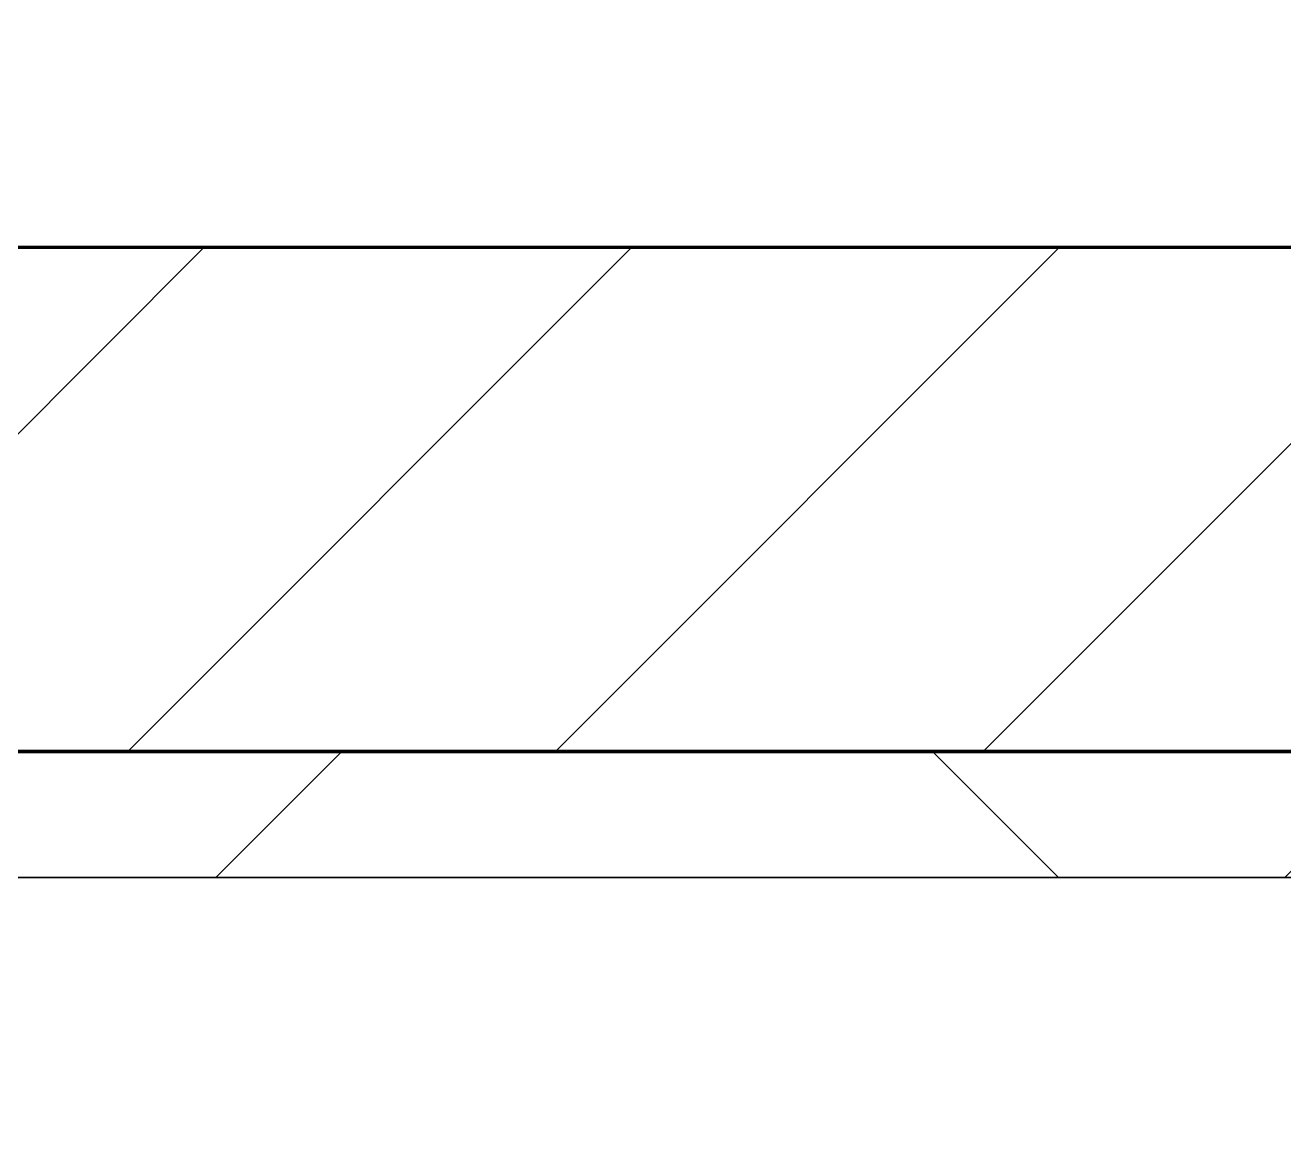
# Model space of a CAD drawing. Header units: millimetres. Extents: x -853228 to -744682, y -17776 to 32484.
# Drawn here: x -791919.4 to -791419.9, y 7790.3 to 8232.2 of the extents above; entities that cross this region are included whole.
import ezdxf
from ezdxf.xclip import XClip

# ---------------------------------------------------------------- set-up
doc = ezdxf.new("R2010")
doc.units = ezdxf.units.MM
doc.header["$XCLIPFRAME"] = 0
for name, color, linetype, lineweight in [('A-GLAZ-CURT', 2, 'Continuous', 9), ('A-WALL', 5, 'Continuous', 35), ('A-WALL-FNSH', 2, 'Continuous', 35), ('A-WALL-PATT', 1, 'Continuous', 9)]:
    doc.layers.add(name, color=color, linetype=linetype, lineweight=lineweight)

# ---------------------------------------------------------------- blocks, each defined once
blk = doc.blocks.new('PPLS-PP19_Custom Tile Pattern - Custom Tile Pattern-V75-4281-01 ENLARGED LOWER PLATFORM LEVEL - REFLECTED CEILING PLAN - SHEET 2')
at = {"layer": 'A-GLAZ-CURT'}
for p, q in [((-300, 0), (300, 0)), ((300, 0), (-300, 0)), ((195.99, 0), (213.31, 0)), ((213.31, 0), (195.99, 0)), ((230.06, 0), (300, 0)), ((-300, -50), (300, -50)), ((300, -50), (-300, -50))]:
    blk.add_line(p, q, dxfattribs=at)
for points, knots in [([(9.32, 0), (9.08, 0), (7.65, 0), (2.57, 0), (-12.23, 0), (-25.64, 0), (-40, 0), (-56.24, 0), (-75.59, 0), (-94, 0), (-112.01, 0), (-114.94, 0), (-115.63, 0)], [-2922.926651, -2922.926651, -2922.926651, -2922.926651, -2882.788014, -2720.818881, -2518.50168, -2125.455881, -1792.521578, -1466.981642, -1208.454564, -789.402658, -501.969187, -243.577221, -243.577221, -243.577221, -243.577221]), ([(-36.62, 0), (-36.62, 0), (-40.35, 0), (-44.32, 0), (-58.97, 0), (-78.16, 0), (-88.48, 0), (-90.82, 0)], [-4069.478503, -4069.478503, -4069.478503, -4069.478503, -3858.647035, -3538.256648, -2842.901703, -2193.204658, -1998.605251, -1998.605251, -1998.605251, -1998.605251]), ([(-90.8, 0), (-89.93, 0), (-79.49, 0), (-63.44, 0), (-54.4, 0), (-48.53, 0), (-33.79, 0), (-26.43, 0), (-21.87, 0)], [-4590.824947, -4590.824947, -4590.824947, -4590.824947, -4542.524482, -4008.285538, -3689.699207, -3546.54457, -3315.260113, -3003.860395, -3003.860395, -3003.860395, -3003.860395]), ([(-26.75, 0), (-27.82, 0), (-36.18, 0), (-53.55, 0), (-73.06, 0), (-87.27, 0), (-90.8, 0)], [-8718.362214, -8718.362214, -8718.362214, -8718.362214, -8532.293389, -8073.216054, -7508.296369, -7323.59491, -7323.59491, -7323.59491, -7323.59491]), ([(-36.33, 0), (-36.43, 0), (-37.27, 0), (-45.02, 0), (-46.13, 0), (-60.59, 0), (-76.24, 0), (-86.48, 0), (-90.79, 0)], [-1855.773136, -1855.773136, -1855.773136, -1855.773136, -1810.870157, -1672.078046, -1405.135169, -1060.00838, -740.068933, -513.761081, -513.761081, -513.761081, -513.761081]), ([(-90.51, 0), (-84.55, 0), (-73.54, 0), (-62.74, 0), (-60.36, 0), (-59.97, 0)], [-6184.855039, -6184.855039, -6184.855039, -6184.855039, -5713.340575, -5140.470607, -5006.787413, -5006.787413, -5006.787413, -5006.787413]), ([(-90.05, 0), (-86.58, 0), (-69.24, 0), (-42.53, 0), (-12.78, 0), (4.23, 0), (9.64, 0), (10.14, 0), (10.18, 0)], [-4993.333029, -4993.333029, -4993.333029, -4993.333029, -4799.173296, -4065.652676, -3589.737505, -3285.047089, -3066.359526, -3044.715262, -3044.715262, -3044.715262, -3044.715262]), ([(-29.03, 0), (-33.97, 0), (-43.74, 0), (-56.37, 0), (-71.66, 0), (-77.83, 0), (-82.66, 0), (-83.28, 0), (-83.28, 0)], [-2680.714891, -2680.714891, -2680.714891, -2680.714891, -2413.671296, -2161.752162, -2006.592567, -1646.621388, -1424.436217, -1393.971743, -1393.971743, -1393.971743, -1393.971743]), ([(-83.28, 0), (-83.28, 0), (-82.91, 0), (-76.14, 0), (-62.97, 0), (-48.14, 0), (-36.49, 0), (-33.57, 0), (-29.94, 0), (-28.57, 0)], [-1393.4169, -1393.4169, -1393.4169, -1393.4169, -1353.722004, -1274.333717, -1073.56893, -651.549973, -296.515819, -83.513472, 0, 0, 0, 0]), ([(-66.39, 0), (-66.39, 0), (-63.63, 0), (-53.63, 0), (-34.42, 0), (-29.82, 0), (-29.19, 0)], [-2493.31794, -2493.31794, -2493.31794, -2493.31794, -2315.303971, -1809.437387, -963.711516, -666.19313, -666.19313, -666.19313, -666.19313]), ([(31.18, 0), (25.97, 0), (11.99, 0), (-16.92, 0), (-47.42, 0), (-65.77, 0), (-66.37, 0), (-66.38, 0)], [-4496.803627, -4496.803627, -4496.803627, -4496.803627, -4222.080604, -3745.412743, -2981.410125, -2542.574734, -2498.224237, -2498.224237, -2498.224237, -2498.224237]), ([(-63.63, 0), (-61.49, 0), (-57.39, 0), (-54.49, 0), (-45.2, 0), (-40.79, 0), (-40.46, 0), (-40.44, 0)], [-2969.237017, -2969.237017, -2969.237017, -2969.237017, -2851.217951, -2734.127174, -2474.780881, -2410.990208, -2350.645972, -2350.645972, -2350.645972, -2350.645972]), ([(-58.83, 0), (-58.37, 0), (-57.29, 0), (-54.23, 0), (-46.33, 0), (-42.62, 0), (-41.76, 0)], [-4859.52896, -4859.52896, -4859.52896, -4859.52896, -4680.891996, -4469.85053, -4321.566175, -4270.495146, -4270.495146, -4270.495146, -4270.495146]), ([(-51.83, 0), (-51.83, 0), (-51.78, 0), (-47.4, 0), (-46.01, 0), (-40.22, 0), (-36.78, 0)], [-632.814994, -632.814994, -632.814994, -632.814994, -627.965721, -508.377888, -260.442412, 0, 0, 0, 0]), ([(-21.88, 0), (-25.98, 0), (-33.04, 0), (-44.85, 0), (-51.43, 0), (-51.79, 0)], [-1278.516005, -1278.516005, -1278.516005, -1278.516005, -1039.307308, -819.71621, -644.910881, -644.910881, -644.910881, -644.910881]), ([(-41.76, 0), (-39.9, 0), (-37.72, 0), (-36.92, 0), (-36.77, 0)], [-4270.495146, -4270.495146, -4270.495146, -4270.495146, -4161.040818, -4106.245333, -4106.245333, -4106.245333, -4106.245333]), ([(-36.78, 0), (-32.43, 0), (-19.22, 0), (8.83, 0), (43.36, 0), (70.92, 0), (82.12, 0), (83.66, 0)], [-6191.144455, -6191.144455, -6191.144455, -6191.144455, -5862.463379, -5340.621928, -4573.028122, -4094.177415, -3869.465285, -3869.465285, -3869.465285, -3869.465285]), ([(-36.29, 0), (-36.29, 0), (-34.66, 0), (-28.88, 0), (-26.95, 0), (-26.54, 0)], [-9150.272121, -9150.272121, -9150.272121, -9150.272121, -9057.163041, -8919.836787, -8834.607043, -8834.607043, -8834.607043, -8834.607043]), ([(30.82, 0), (29.27, 0), (20.14, 0), (3.54, 0), (-16.58, 0), (-34.76, 0), (-36.04, 0)], [-10462.034656, -10462.034656, -10462.034656, -10462.034656, -10363.088938, -9884.23066, -9424.652049, -9182.880979, -9182.880979, -9182.880979, -9182.880979]), ([(-33.34, 0), (-33.34, 0), (-32.93, 0), (-31.16, 0), (-30.52, 0)], [-2415.024266, -2415.024266, -2415.024266, -2415.024266, -2357.633367, -2323.618664, -2323.618664, -2323.618664, -2323.618664]), ([(70.61, 0), (66.16, 0), (55.8, 0), (39.61, 0), (24.74, 0), (2.64, 0), (-17.84, 0), (-30.57, 0), (-31.82, 0), (-32, 0)], [-4647.237329, -4647.237329, -4647.237329, -4647.237329, -4326.416877, -4098.545751, -3766.694881, -3333.063701, -2994.501669, -2698.150104, -2614.070998, -2614.070998, -2614.070998, -2614.070998]), ([(-30.76, 0), (-30.73, 0), (-30.17, 0), (-26.56, 0), (-21.95, 0)], [-54176.191683, -54176.191683, -54176.191683, -54176.191683, -54157.274271, -53853.18145, -53853.18145, -53853.18145, -53853.18145]), ([(-30.52, 0), (-27.11, 0), (-17.83, 0), (5.99, 0), (22.06, 0), (37.44, 0), (45.92, 0), (57.76, 0), (64.47, 0), (72.74, 0), (75.22, 0), (76.03, 0), (76.21, 0)], [-2323.618664, -2323.618664, -2323.618664, -2323.618664, -2142.497158, -1716.209403, -1206.526904, -1089.329421, -901.315459, -753.071572, -495.328968, -421.953223, -334.951786, -290.452333, -290.452333, -290.452333, -290.452333]), ([(-22.74, 0), (-24.16, 0), (-27.07, 0), (-29.52, 0), (-30.21, 0)], [-54634.591799, -54634.591799, -54634.591799, -54634.591799, -54461.685999, -54290.791712, -54290.791712, -54290.791712, -54290.791712]), ([(8.33, 0), (8.19, 0), (7.18, 0), (0.32, 0), (-13.89, 0), (-24.92, 0), (-29.03, 0)], [-3574.286521, -3574.286521, -3574.286521, -3574.286521, -3526.962355, -3285.499107, -2903.012179, -2680.714891, -2680.714891, -2680.714891, -2680.714891]), ([(-28.98, 0), (-28.66, 0), (-27.39, 0), (-24.45, 0), (-22.56, 0)], [-166.548282, -166.548282, -166.548282, -166.548282, -102.06493, 0, 0, 0, 0]), ([(-21.88, 0), (-19.78, 0), (-16.8, 0), (-11.36, 0), (-7.66, 0), (-6.6, 0), (-6.44, 0)], [-56455.904008, -56455.904008, -56455.904008, -56455.904008, -56344.022017, -56303.229861, -56166.290093, -56124.392176, -56124.392176, -56124.392176, -56124.392176]), ([(-13, 0), (-14.35, 0), (-16.74, 0), (-20.89, 0), (-21.84, 0)], [-55207.591944, -55207.591944, -55207.591944, -55207.591944, -54789.006179, -54671.793319, -54671.793319, -54671.793319, -54671.793319]), ([(-21.8, 0), (-18.19, 0), (-11.08, 0), (2.08, 0), (13.15, 0), (21.24, 0), (24.62, 0), (24.72, 0), (24.72, 0)], [-5243.001515, -5243.001515, -5243.001515, -5243.001515, -5050.479954, -4785.90057, -4596.498881, -4445.288762, -4384.376941, -4376.041937, -4376.041937, -4376.041937, -4376.041937]), ([(76.63, 0), (74.8, 0), (67.65, 0), (53.52, 0), (37, 0), (24.07, 0), (12.82, 0), (-2.9, 0), (-15.59, 0), (-21.25, 0)], [-3095.572228, -3095.572228, -3095.572228, -3095.572228, -2950.589685, -2634.532728, -2313.748533, -2106.613311, -1925.670641, -1617.263037, -1290.787923, -1290.787923, -1290.787923, -1290.787923]), ([(-21.22, 0), (-19.38, 0), (-10.97, 0), (8.61, 0), (15.02, 0), (22.91, 0), (31, 0), (38.12, 0), (44.38, 0), (47.08, 0)], [-2989.152759, -2989.152759, -2989.152759, -2989.152759, -2864.387349, -2439.246196, -2084.094819, -1956.422387, -1818.904206, -1645.594513, -1502.494464, -1502.494464, -1502.494464, -1502.494464]), ([(-20.98, 0), (-19.68, 0), (-17.76, 0), (-15.75, 0), (-15.19, 0)], [-53832.391596, -53832.391596, -53832.391596, -53832.391596, -53749.15266, -53717.791567, -53717.791567, -53717.791567, -53717.791567]), ([(-15.19, 0), (-13.07, 0), (7.48, 0), (42.82, 0), (88.72, 0), (120.63, 0), (138.28, 0), (138.53, 0)], [-461.142613, -461.142613, -461.142613, -461.142613, -429.606584, -390.253598, -346.313304, -291.370682, -290.5735, -290.5735, -290.5735, -290.5735]), ([(-6.54, 0), (-6.73, 0), (-7.2, 0), (-7.6, 0), (-7.79, 0)], [-56009.792147, -56009.792147, -56009.792147, -56009.792147, -55949.290093, -55895.192118, -55895.192118, -55895.192118, -55895.192118]), ([(-2.63, 0), (-2.47, 0), (-1.22, 0), (4.92, 0), (15.97, 0), (22.54, 0), (24.49, 0)], [-226.825321, -226.825321, -226.825321, -226.825321, -220.269177, -206.416616, -198.214427, -187.717507, -187.717507, -187.717507, -187.717507]), ([(103.09, 0), (101.08, 0), (86.31, 0), (63.34, 0), (35.84, 0), (12, 0), (3.08, 0), (-1.67, 0), (-2.25, 0)], [-375.435014, -375.435014, -375.435014, -375.435014, -369.147452, -330.153101, -307.516438, -285.83788, -246.234814, -234.646884, -234.646884, -234.646884, -234.646884]), ([(24.69, 0), (24.54, 0), (20.99, 0), (15.48, 0), (10.8, 0), (9.63, 0)], [-4368.572414, -4368.572414, -4368.572414, -4368.572414, -4306.476363, -4080.000647, -3772.857994, -3772.857994, -3772.857994, -3772.857994]), ([(18.16, 0), (19.15, 0), (24.25, 0), (25.66, 0), (26.12, 0)], [-5700.113719, -5700.113719, -5700.113719, -5700.113719, -5554.232259, -5302.431367, -5302.431367, -5302.431367, -5302.431367]), ([(47.12, 0), (45.45, 0), (40.64, 0), (29.53, 0), (20.67, 0), (18.85, 0), (18.16, 0)], [-6420.471297, -6420.471297, -6420.471297, -6420.471297, -6314.283804, -6135.05769, -5972.647715, -5832.674503, -5832.674503, -5832.674503, -5832.674503]), ([(27.44, 0), (27.9, 0), (29.54, 0), (38.07, 0), (53.39, 0), (71.67, 0), (84.83, 0), (86.01, 0), (92.51, 0), (94.33, 0)], [-5037.309798, -5037.309798, -5037.309798, -5037.309798, -4887.603822, -4705.298446, -4353.683244, -3960.84581, -3759.045785, -3336.541051, -2783.776468, -2783.776468, -2783.776468, -2783.776468]), ([(27.89, 0), (29.09, 0), (33.21, 0), (41.41, 0), (46.36, 0)], [-147.777612, -147.777612, -147.777612, -147.777612, -135.792042, -119.819685, -119.819685, -119.819685, -119.819685]), ([(47.03, 0), (46.87, 0), (42.09, 0), (36.46, 0), (30.82, 0)], [-373.644095, -373.644095, -373.644095, -373.644095, -360.610861, 0, 0, 0, 0]), ([(136.44, 0), (121.66, 0), (86.93, 0), (51.16, 0), (31.18, 0)], [-106.750556, -106.750556, -106.750556, -106.750556, -59.610984, 0, 0, 0, 0]), ([(116.03, 0), (112.51, 0), (98.13, 0), (76.86, 0), (57.82, 0), (46.51, 0), (41.18, 0), (36.02, 0), (35.54, 0), (35.54, 0)], [-417.073094, -417.073094, -417.073094, -417.073094, -401.860199, -357.622665, -341.267687, -334.000314, -326.15566, -319.318397, -317.489778, -317.489778, -317.489778, -317.489778]), ([(36.29, 0), (37.77, 0), (48.82, 0), (64.79, 0), (91.29, 0), (108.27, 0), (115.13, 0)], [-314.598523, -314.598523, -314.598523, -314.598523, -305.899624, -287.17622, -249.500363, -211.280101, -211.280101, -211.280101, -211.280101]), ([(47.07, 0), (47.24, 0), (53.84, 0), (71.92, 0), (97.35, 0), (110.86, 0), (116.02, 0)], [-119.058221, -119.058221, -119.058221, -119.058221, -118.513713, -97.899267, -63.759246, -47.995278, -47.995278, -47.995278, -47.995278]), ([(53.18, 0), (53.06, 0), (52.27, 0), (49.51, 0), (47.08, 0)], [-622.740158, -622.740158, -622.740158, -622.740158, -566.066452, -374.99799, -374.99799, -374.99799, -374.99799]), ([(47.53, 0), (48.49, 0), (53.37, 0), (58.74, 0), (61.34, 0), (61.45, 0)], [-1494.576379, -1494.576379, -1494.576379, -1494.576379, -1443.202566, -1228.752106, -1120.932285, -1120.932285, -1120.932285, -1120.932285]), ([(114.39, 0), (114.2, 0), (112.08, 0), (105.42, 0), (92.38, 0), (85.59, 0), (74.4, 0), (62.26, 0), (53.88, 0), (49.48, 0), (47.71, 0)], [-8148.58938, -8148.58938, -8148.58938, -8148.58938, -8105.191388, -7723.759874, -7531.75727, -7135.649961, -6924.452779, -6738.82075, -6548.303034, -6433.096879, -6433.096879, -6433.096879, -6433.096879]), ([(61.47, 0), (61.47, 0), (61.21, 0), (54.61, 0), (53.71, 0), (53.56, 0)], [-1113.311073, -1113.311073, -1113.311073, -1113.311073, -1096.402191, -891.204116, -747.28819, -747.28819, -747.28819, -747.28819]), ([(76.22, 0), (75.58, 0), (73.64, 0), (71.05, 0), (70.61, 0)], [-193.634889, -193.634889, -193.634889, -193.634889, -31.537676, 0, 0, 0, 0]), ([(94.4, 0), (94.4, 0), (94.64, 0), (99.11, 0), (108.97, 0), (120.79, 0), (139.94, 0), (163.31, 0), (185.23, 0), (193.62, 0), (194.69, 0), (194.79, 0)], [-2348.345796, -2348.345796, -2348.345796, -2348.345796, -2310.419338, -2233.599744, -2052.234781, -1843.028543, -1530.39897, -1095.004608, -529.74427, -295.064701, -265.121568, -265.121568, -265.121568, -265.121568]), ([(115.28, 0), (114.98, 0), (113.35, 0), (111.98, 0), (105.66, 0), (105.23, 0), (105.23, 0)], [-9263.659506, -9263.659506, -9263.659506, -9263.659506, -9220.200448, -9012.77275, -8966.157302, -8929.495943, -8929.495943, -8929.495943, -8929.495943]), ([(105.26, 0), (105.52, 0), (111.01, 0), (112.65, 0), (113.59, 0)], [-8920.561005, -8920.561005, -8920.561005, -8920.561005, -8814.835624, -8577.462505, -8577.462505, -8577.462505, -8577.462505]), ([(157.9, 0), (156.77, 0), (151.67, 0), (143.29, 0), (134.04, 0), (126.24, 0), (119.84, 0), (117.17, 0), (115.95, 0)], [-10292.955006, -10292.955006, -10292.955006, -10292.955006, -10098.273015, -9847.788484, -9677.714971, -9567.007022, -9453.21225, -9294.306879, -9294.306879, -9294.306879, -9294.306879]), ([(116.06, 0), (118.65, 0), (127.73, 0), (132.42, 0), (134.6, 0)], [-209.548915, -209.548915, -209.548915, -209.548915, -194.761443, -152.241002, -152.241002, -152.241002, -152.241002]), ([(116.09, 0), (119, 0), (123.33, 0), (128.63, 0), (128.95, 0)], [-47.927874, -47.927874, -47.927874, -47.927874, -39.050993, -35.895543, -35.895543, -35.895543, -35.895543]), ([(168.37, 0), (167.68, 0), (162.47, 0), (148.77, 0), (125.98, 0), (116.62, 0)], [-543.375029, -543.375029, -543.375029, -543.375029, -530.793311, -458.593899, -417.916945, -417.916945, -417.916945, -417.916945]), ([(129.02, 0), (129.02, 0), (124.41, 0), (122.4, 0), (118.83, 0), (117.09, 0)], [-35.386604, -35.386604, -35.386604, -35.386604, -31.430235, -22.807238, -15.975958, -15.975958, -15.975958, -15.975958]), ([(128.58, 0), (128.8, 0), (130.16, 0), (139.26, 0), (152.67, 0), (161.24, 0), (162.19, 0), (162.75, 0)], [-633.326174, -633.326174, -633.326174, -633.326174, -627.736123, -618.981161, -602.094757, -592.980799, -581.414464, -581.414464, -581.414464, -581.414464]), ([(137.1, 0), (136, 0), (133.64, 0), (129.87, 0), (129.11, 0)], [-670.405967, -670.405967, -670.405967, -670.405967, -651.020627, -640.742133, -640.742133, -640.742133, -640.742133]), ([(193.8, 0), (193.33, 0), (190.11, 0), (183.13, 0), (171, 0), (161.95, 0), (161.28, 0), (158.35, 0), (157.85, 0), (157.77, 0)], [-11665.349007, -11665.349007, -11665.349007, -11665.349007, -11565.880756, -11105.624034, -10839.086983, -10768.332124, -10666.779182, -10580.760289, -10550.278881, -10550.278881, -10550.278881, -10550.278881]), ([(253.89, 0), (236.94, 0), (205.64, 0), (177.41, 0), (159.34, 0), (158.33, 0), (158.3, 0)], [-238.995951, -238.995951, -238.995951, -238.995951, -187.987675, -143.776725, -129.632772, -123.352749, -123.352749, -123.352749, -123.352749]), ([(159.07, 0), (159.13, 0), (160.84, 0), (165.21, 0), (174.15, 0), (185.98, 0), (208.82, 0), (219.42, 0), (230.06, 0)], [-115.643202, -115.643202, -115.643202, -115.643202, -114.681583, -87.660824, -65.295536, -41.623857, -24.459831, 0, 0, 0, 0]), ([(162.75, 0), (165.4, 0), (170.91, 0), (172.61, 0), (172.61, 0)], [-111.264224, -111.264224, -111.264224, -111.264224, -56.742688, -19.085662, -19.085662, -19.085662, -19.085662]), ([(247.1, 0), (246.76, 0), (245.04, 0), (238.34, 0), (226.56, 0), (221.1, 0), (200.27, 0), (182.99, 0), (174.27, 0), (169.67, 0), (168.99, 0)], [-9649.085549, -9649.085549, -9649.085549, -9649.085549, -9581.591397, -9406.094246, -9221.510254, -9016.44624, -8717.832359, -8253.978395, -8152.463617, -8069.855175, -8069.855175, -8069.855175, -8069.855175]), ([(215.22, 0), (214.62, 0), (210.55, 0), (203.98, 0), (187.54, 0), (175.3, 0), (169.49, 0)], [-203.825446, -203.825446, -203.825446, -203.825446, -198.527383, -184.406837, -162.427601, -142.916156, -142.916156, -142.916156, -142.916156]), ([(171.51, 0), (176.48, 0), (193.23, 0), (201.73, 0), (208.81, 0), (213.9, 0), (241.96, 0), (266.73, 0), (281.71, 0), (291.71, 0), (296.52, 0), (297.86, 0), (298.09, 0)], [-7971.819559, -7971.819559, -7971.819559, -7971.819559, -7784.112253, -7606.717214, -7289.299508, -7042.621073, -6582.165592, -6068.460911, -5766.029927, -5566.724884, -5280.360606, -5199.253518, -5199.253518, -5199.253518, -5199.253518]), ([(172.07, 0), (177.66, 0), (187.87, 0), (201.08, 0), (207.47, 0), (213.96, 0), (215.11, 0)], [-255.364076, -255.364076, -255.364076, -255.364076, -237.955587, -223.92608, -215.862851, -208.75215, -208.75215, -208.75215, -208.75215]), ([(300, 0), (288.22, 0), (262, 0), (230.43, 0), (219.94, 0), (219.02, 0)], [-12528.858583, -12528.858583, -12528.858583, -12528.858583, -11905.454923, -11162.864862, -10856.732305, -10856.732305, -10856.732305, -10856.732305]), ([(219.9, 0), (220.86, 0), (227.84, 0), (242.06, 0), (246.54, 0), (246.96, 0)], [-10670.940496, -10670.940496, -10670.940496, -10670.940496, -10511.382485, -9925.173265, -9834.877357, -9834.877357, -9834.877357, -9834.877357]), ([(300, 0), (286.53, 0), (271.17, 0), (255.79, 0), (253.91, 0)], [-285.253232, -285.253232, -285.253232, -285.253232, -244.693688, -239.01946, -239.01946, -239.01946, -239.01946]), ([(284.76, 0), (284.76, 0), (285.09, 0), (287.47, 0), (293.59, 0), (297.76, 0), (300, 0)], [-4110.630118, -4110.630118, -4110.630118, -4110.630118, -4053.389046, -3959.664717, -3862.421465, -3746.95702, -3746.95702, -3746.95702, -3746.95702]), ([(297.38, 0), (295.84, 0), (291.62, 0), (285.38, 0), (284.87, 0)], [-4803.172655, -4803.172655, -4803.172655, -4803.172655, -4358.271401, -4143.037883, -4143.037883, -4143.037883, -4143.037883])]:
    blk.add_open_spline(points, degree=3, knots=knots, dxfattribs=at)
for points in [[(-39.84, 0), (-39.08, 0), (-38.11, 0), (-37.36, 0)], [(-28.57, 0), (-26.93, 0), (-24.79, 0), (-22.85, 0)], [(24.49, 0), (25.23, 0), (25.72, 0), (26.04, 0)], [(80.35, 0), (79.57, 0), (78.27, 0), (76.63, 0)], [(84.06, 0), (83.48, 0), (82.41, 0), (81.72, 0)], [(116.05, 0), (112.22, 0), (107.76, 0), (103.09, 0)], [(168.74, 0), (168.74, 0), (169.81, 0), (171.51, 0)], [(195.11, 0), (194.91, 0), (194.44, 0), (193.8, 0)]]:
    blk.add_open_spline(points, degree=3, dxfattribs=at)
blk = doc.blocks.new('PPLS-PP19_Custom Tile Pattern - Custom Tile Pattern-V76-4281-01 ENLARGED LOWER PLATFORM LEVEL - REFLECTED CEILING PLAN - SHEET 2')
at = {"layer": 'A-GLAZ-CURT'}
for p, q in [((-300, 0), (300, 0)), ((300, 0), (-300, 0)), ((-293.07, 0), (-275.75, 0)), ((-275.75, 0), (-293.07, 0)), ((-222.32, 0), (-208.66, 0)), ((-208.66, 0), (-222.32, 0)), ((-208.17, 0), (-205, 0)), ((-205, 0), (-208.17, 0)), ((-300, -50), (300, -50)), ((300, -50), (-300, -50))]:
    blk.add_line(p, q, dxfattribs=at)
at = {"layer": 'A-GLAZ-CURT', "flags": 128}
for points in [[(-300, 0), (-291.56, 0), (-283.3, 0), (-275.2, 0), (-267.26, 0), (-259.45, 0), (-251.77, 0), (-244.2, 0), (-236.74, 0), (-229.36, 0), (-222.06, 0), (-214.83, 0), (-208.2, 0)], [(-209.04, 0), (-215.73, 0), (-222.63, 0), (-229.72, 0), (-236.97, 0), (-244.39, 0), (-251.96, 0), (-259.67, 0), (-267.51, 0), (-275.48, 0), (-283.55, 0), (-291.73, 0), (-300, 0)], [(-140.03, 0), (-145.5, 0), (-150.63, 0), (-155.53, 0), (-160.27, 0), (-164.95, 0), (-169.65, 0), (-174.47, 0), (-179.49, 0), (-184.81, 0), (-190.44, 0), (-196.37, 0), (-202.58, 0), (-208.19, 0)], [(-207.71, 0), (-200.76, 0), (-194.02, 0), (-187.54, 0), (-181.38, 0), (-175.58, 0), (-170.25, 0), (-165.64, 0), (-162.01, 0), (-159.53, 0), (-157.46, 0), (-154.52, 0), (-149.42, 0), (-141.84, 0), (-132.81, 0), (-126.08, 0)]]:
    blk.add_lwpolyline(points, dxfattribs=at)
at = {"layer": 'A-GLAZ-CURT'}
for points, knots in [([(-300, 0), (-284.65, 0), (-236.57, 0), (-174.61, 0), (-129.95, 0), (-110.8, 0), (-99.5, 0), (-91.46, 0)], [-5323.127839, -5323.127839, -5323.127839, -5323.127839, -4502.809032, -2700.551212, -1002.059161, -460.363443, 0, 0, 0, 0]), ([(-208.2, 0), (-210.18, 0), (-232.98, 0), (-262.56, 0), (-294.48, 0), (-300, 0)], [-15266.224959, -15266.224959, -15266.224959, -15266.224959, -15131.813646, -13729.592194, -13439.944408, -13439.944408, -13439.944408, -13439.944408]), ([(-137.88, 0), (-140.56, 0), (-147.66, 0), (-147.69, 0), (-158.72, 0), (-174.02, 0), (-185.59, 0), (-209.77, 0), (-232.01, 0), (-255.22, 0), (-262.59, 0), (-264.9, 0), (-265.4, 0)], [-3187.727384, -3187.727384, -3187.727384, -3187.727384, -2919.378265, -2477.344047, -2237.412286, -2029.680487, -1755.085331, -1400.429864, -858.079193, -543.655514, -208.940337, 0, 0, 0, 0]), ([(-258.6, 0), (-257.91, 0), (-254.26, 0), (-241.25, 0), (-225.99, 0), (-214.76, 0), (-209.97, 0), (-208.65, 0)], [-5722.54675, -5722.54675, -5722.54675, -5722.54675, -5657.471696, -5413.335975, -5017.494783, -4832.723979, -4762.3879, -4762.3879, -4762.3879, -4762.3879]), ([(-208.2, 0), (-213.02, 0), (-220.4, 0), (-231.26, 0), (-233.46, 0), (-234, 0)], [-1232.706745, -1232.706745, -1232.706745, -1232.706745, -978.033455, -846.069444, -682.911962, -682.911962, -682.911962, -682.911962]), ([(-233.49, 0), (-233.44, 0), (-232.38, 0), (-230.74, 0), (-225.3, 0), (-223.63, 0)], [-455.274641, -455.274641, -455.274641, -455.274641, -440.605512, -119.536984, 0, 0, 0, 0]), ([(-208.21, 0), (-206.53, 0), (-198.85, 0), (-185.8, 0), (-171.77, 0), (-158.7, 0), (-157.22, 0)], [-4754.617512, -4754.617512, -4754.617512, -4754.617512, -4666.091899, -4349.945572, -4000.813434, -3840.635403, -3840.635403, -3840.635403, -3840.635403]), ([(-208.21, 0), (-200.69, 0), (-188.49, 0), (-169.02, 0), (-152.12, 0), (-136.84, 0), (-127.33, 0), (-124.19, 0), (-123.43, 0), (-123.28, 0)], [-5156.793884, -5156.793884, -5156.793884, -5156.793884, -4739.070012, -4465.409639, -4149.119819, -3839.893365, -3647.167523, -3488.92562, -3439.852845, -3439.852845, -3439.852845, -3439.852845]), ([(-139.15, 0), (-139.95, 0), (-142.3, 0), (-149.31, 0), (-162.01, 0), (-177.91, 0), (-194.26, 0), (-203.88, 0), (-207.11, 0)], [-2490.09763, -2490.09763, -2490.09763, -2490.09763, -2418.507304, -2308.929706, -2113.765672, -1763.376603, -1422.553702, -1252.005263, -1252.005263, -1252.005263, -1252.005263])]:
    blk.add_open_spline(points, degree=3, knots=knots, dxfattribs=at)
for points in [[(-223.63, 0), (-219.39, 0), (-213.87, 0), (-208.44, 0)], [(-139.26, 0), (-159.43, 0), (-182.19, 0), (-207.59, 0)]]:
    blk.add_open_spline(points, degree=3, dxfattribs=at)
blk = doc.blocks.new('*U516')
at = {"layer": 'A-GLAZ-CURT', "rotation": 180}
for name, p in [('PPLS-PP19_Custom Tile Pattern - Custom Tile Pattern-V76-4281-01 ENLARGED LOWER PLATFORM LEVEL - REFLECTED CEILING PLAN - SHEET 2', (9600, 4315)), ('PPLS-PP19_Custom Tile Pattern - Custom Tile Pattern-V75-4281-01 ENLARGED LOWER PLATFORM LEVEL - REFLECTED CEILING PLAN - SHEET 2', (10200, 4315))]:
    blk.add_blockref(name, p, dxfattribs=at)
blk = doc.blocks.new('*U986')
blk.add_lwpolyline([(-38349, 4315), (-38349, 2757.5), (-41450, 2757.5), (-41450, 4315), (-49246.8, 4315), (-49246.8, 550), (-30509.06, 550), (-30509.06, 4315), (-38349, 4315)])

msp = doc.modelspace()

# ---------------------------------------------------------------- hatches: boundary and pattern name
at = {"layer": 'A-WALL-PATT', "lineweight": 9}
h = msp.add_hatch(dxfattribs=at)
h.set_pattern_fill('FP_2', color=256, style=0, pattern_type=2)
h.set_pattern_definition([(45, (0, 0), (-84.852814, 84.852814), [])])
h.paths.add_polyline_path([(-786082.37, 7944.02), (-786082.37, 8144.02), (-801317.37, 8144.02), (-801317.37, 7944.02), (-786132.37, 7944.02)])

# ---------------------------------------------------------------- linework, layer by layer
at = {"layer": 'A-WALL', "color": 7, "lineweight": 70}
for p, q in [((-801317.37, 8144.02), (-786082.37, 8144.02)), ((-801267.37, 7944.02), (-786132.37, 7944.02)), ((-786132.37, 7944.02), (-801267.37, 7944.02))]:
    msp.add_line(p, q, dxfattribs=at)

# ---------------------------------------------------------------- block references
ref = msp.add_blockref('*U986', (-744682.37, 3579.02))
XClip(ref).set_block_clipping_path([(-104690.1238047113, -9620.0077451946), (-34092.6543255158, 14393.0014498748)])

# ---------------------------------------------------------------- next in the draw order: hatches: boundary and pattern name
at = {"layer": 'A-WALL-PATT', "lineweight": 9}
h = msp.add_hatch(dxfattribs=at)
h.set_pattern_fill('FP_3', color=256, style=0, pattern_type=2)
h.set_pattern_definition([(45, (0, 0), (-212.13203, 212.13203), []), (135, (0, 0), (-212.13203, -212.13203), [])])
h.paths.add_polyline_path([(-786132.37, 7894.02), (-786132.37, 7944.02), (-801317.37, 7944.02), (-801317.37, 7894.02), (-786496.63, 7894.02)])

# ---------------------------------------------------------------- next in the draw order: linework, layer by layer
msp.add_spline([(-835882.37, 3579.02), (-801682.37, 12088.47), (-758836, 27096.51), (-744682.37, 3579.02)], degree=3)
at = {"layer": 'A-WALL-FNSH', "color": 250}
msp.add_line((-786132.37, 7894.02), (-801317.37, 7894.02), dxfattribs=at)

# ---------------------------------------------------------------- next in the draw order: block references
msp.add_blockref('*U516', (-801682.37, 3579.02))

doc.saveas('drawing.dxf')
